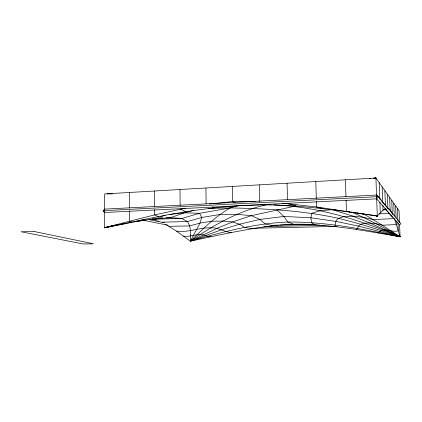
<?xml version="1.0" encoding="UTF-8"?>
<svg xmlns="http://www.w3.org/2000/svg" width="422" height="422" viewBox="0 0 422 422"><rect width="100%" height="100%" fill="white"/><g stroke="black" fill="none" stroke-linecap="round" stroke-linejoin="round"><path stroke-width="0.63" d="M104.603 212.113L104.566 227.764C130.013 223.264 155.718 215.842 181.755 218.469L199.611 213.279L230.349 207.919L237.554 205.714M104.609 209.507L104.64 193.935L375.918 178.005L399.038 210.683L399.502 222.405L398.669 221.408M267.184 226.54C241.3 229.943 215.821 235.756 190.301 241.168C190.522 234.558 191.546 227.21 187.363 221.539L181.755 218.469L151.888 219.287M378.56 196.852L400.9 223.655L399.608 225.01L376.682 198.857L376.545 195.054L104.603 209.117L103.068 210.884L104.603 212.498L376.682 198.857L378.56 196.852L376.545 195.054L376.719 198.293M104.603 212.498L103.812 210.647L104.603 209.117M131.543 221.687L131.342 222.062L104.566 227.764L107.436 226.93M158.551 216.254L158.355 216.618L131.342 222.062L129.354 221.281L104.566 227.764L117.654 224.694M165.382 224.288L176.528 231.129L190.301 241.168L199.991 223.085L201.732 217.488L199.611 213.279L184.403 212.836L169.396 214.46M356.622 229.499L358.563 226.113L360.784 224.23L364.634 223.196L369.894 222.995L376.081 223.723L382.311 225.211L396.363 224.562L400.072 236.784C375.253 232.575 350.455 227.875 325.362 225.628M129.343 210.789L129.354 221.281L154.573 214.935L158.355 216.618C203.947 207.73 250.541 202.36 296.998 206.205C323.89 208.399 350.619 212.129 377.31 216.011L383.034 210.23L385.544 208.537M363.674 213.891L382.311 225.211L400.072 236.784C363.078 229.183 325.752 221.608 287.809 222.046C254.508 223.38 222.178 232.042 190.301 241.168C202.866 229.199 215.083 216.486 230.349 207.919C266.498 208.658 302.922 210.494 338.317 218.316C359.217 223.375 379.7 229.932 400.072 236.784L399.608 225.01M351.616 212.097C368.3 219.24 384.242 227.943 400.072 236.784L358.563 226.113L335.785 221.381L310.866 217.784L283.906 216.46L259.894 219.435L239.532 224.209L221.729 229.695L190.301 241.168C213.405 225.137 238.303 211.079 265.971 204.892M378.239 233.007L379.083 232.522C383.197 226.456 392.565 233.166 398.268 230.739L397.951 222.647M190.301 241.168L216.929 228.402L232.485 221.951L251.285 215.684L295.685 205.999M124.332 223.454L121.694 224.188M144.155 219.224L140.167 220.97L137.825 221.102M165.239 215.083L156.277 218.665L154.99 218.728M374.82 178.342L375.918 178.005L377.31 216.011L316.511 206.975L282.439 203.172M191.957 210.821L184.403 212.836L170.62 217.641L166.094 217.831M192.543 210.668L193.714 210.356M111.113 226.092L104.566 227.764L115.728 225.116M110.026 226.387L104.566 227.764L111.83 225.928M374.699 178.284L375.918 178.005L373.412 178.284M185.311 208.183L154.573 214.935L154.547 209.549M374.003 178.348L375.918 178.005L373.992 178.274M267.828 226.445C284.934 224.024 302.316 223.565 319.528 225.084M369.651 178.706L370.906 178.569M209.391 204.048L211.353 203.842M212.662 203.699L232.527 201.579L255.257 201.521M103.812 210.647L376.424 196.736M152.426 218.854L153.708 218.791M160.291 218.079L162.866 217.968M367.161 214.402L364.671 214.503L357.27 212.915M379.03 213.907L389.743 213.463M383.382 209.839L386.441 209.734M388.889 209.65L390.113 209.602L392.808 214.703M162.132 222.178L187.363 221.539L201.732 217.488L219.952 214.487L236.689 214.286L251.285 215.684L259.894 219.435L265.195 223.903L272.981 225.701M273.767 225.237L278.378 225.132M279.691 225.1L315.899 224.288M263.644 226.646L325.457 225.258M322.455 225.538L323.769 225.506M253.411 228.265L337.046 226.403M208.368 208.336L230.349 207.919M169.169 226.324L189.736 225.928L199.991 223.085L211.596 221.27L222.779 221.044L232.485 221.951L239.532 224.209L244.459 227.352L252.398 228.666M176.528 231.129C188.312 232.817 199.179 227.305 210.873 227.906C218.464 227.062 224.383 232.48 231.741 232.469M183.57 236.172C189.283 237 194.553 234.421 200.213 234.648C204.079 234.268 207.218 236.89 211.026 236.726M107.067 193.909L112.526 193.846M274.052 204.928C317.845 206.733 359.955 219.899 400.072 236.784L369.894 222.995L352.65 216.127L332.583 209.681L320.451 210.636L311.858 213.247L310.866 217.784L311.658 222.637L314.284 224.594M320.841 225.206L324.122 225.512M335.042 209.919L336.265 210.035M371.972 215.004L373.159 215.225M374.346 215.452L377.31 216.011L375.612 215.357M143.211 220.247L168.309 225.279M103.068 210.884L104.361 211.148M149.077 219.604L164.459 222.784M152.854 219.271L157.353 220.215M374.963 215.468L377.31 216.011L375.617 215.468M349.875 212.113L346.441 211.264L346.082 200.097M323.305 208.726L316.511 206.975L316.352 201.247M375.438 215.505L377.31 216.011M287.572 203.546L296.998 206.205M267.743 204.111L270.338 204.939M158.023 220.996L159.02 221.344M153.45 219.414L155.502 220.126M293.559 224.151L287.809 222.046L283.906 216.46L276.916 209.95M235.175 202.565L232.527 201.579L232.285 186.519M212.224 206.986L214.17 207.809M180.162 209.122L185.917 211.733M385.133 208.922L392.544 217.33M376.545 195.054L378.217 197.042M379.468 198.535L380.718 200.028M381.557 201.02L387.818 208.479M335.295 226.556L335.052 225.016L335.785 221.381L338.317 218.316L344.204 216.57L352.65 216.127L363.105 217.256L373.175 219.556L394.359 218.596L396.363 224.562L396.226 221.054M397.387 208.368L397.877 220.78M395.63 205.904L396.11 218.137M393.763 203.288L394.259 216.038M391.774 200.497L392.27 213.358M389.648 197.501L390.113 209.602L387.887 208.151L387.359 194.262M384.875 190.733L385.423 205.35M382.158 186.872L382.738 202.428M382.838 205.029L383.034 210.23M379.183 182.642L379.789 198.962M379.906 202.112L380.301 212.83M345.423 179.814L345.977 196.821M315.793 181.576L316.278 198.704M287.081 183.285L287.477 199.738M259.272 184.931L259.604 201.51M205.92 188.064L206.11 203.81M180.004 189.568L180.136 205.445M154.463 191.05L154.536 206.558M129.322 192.506L129.338 208.173M34.024 231.478L21.1 231.768L83.419 243.995L93.399 243.789L34.024 231.478"/></g></svg>
